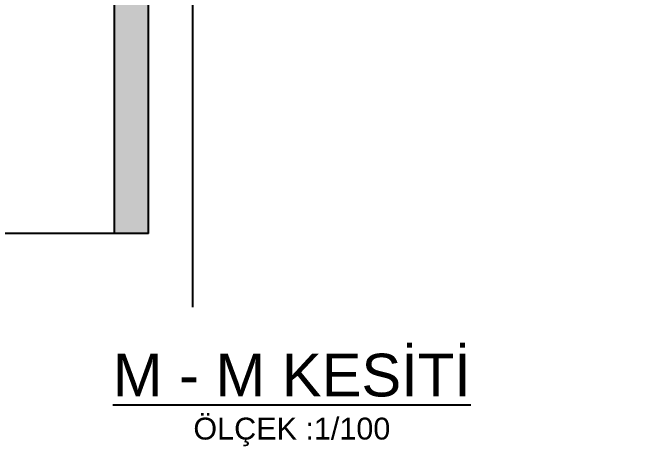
# Model space of a CAD drawing. Header units: millimetres. Extents: x 400392 to 401186, y 4543812 to 4544115.
# Drawn here: x 400875.92 to 400885.22, y 4544029.53 to 4544035.87 of the extents above; entities that cross this region are included whole.
import ezdxf
from ezdxf.enums import TextEntityAlignment as Align

# ---------------------------------------------------------------- set-up
doc = ezdxf.new("R2010")
doc.units = ezdxf.units.MM
doc.linetypes.add('AKS', pattern=[3, 2.5, -0.25, 0, -0.25])
doc.linetypes.add('HIDDEN', pattern=[0.375, 0.25, -0.125])
for name, color, linetype in [('aks prota', 2, 'AKS'), ('kesit prota', 1, 'Continuous'), ('kesit tarama prota', 252, 'Continuous'), ('merdiven prota', 2, 'Continuous'), ('t35 prota', 3, 'Continuous'), ('tplan prota', 7, 'Continuous')]:
    doc.layers.add(name, color=color, linetype=linetype)
doc.styles.add('Arial', font='Arial.ttf')

msp = doc.modelspace()

# ---------------------------------------------------------------- hatches: boundary and pattern name
at = {"layer": 'kesit tarama prota'}
h = msp.add_hatch(color=256, dxfattribs=at)
h.dxf.hatch_style = 1
h.paths.add_polyline_path([(400878.41687, 4544037.55867), (400882.26348, 4544039.73863), (400882.26348, 4544039.96965), (400881.96548, 4544039.96965), (400881.96548, 4544039.79963), (400881.66548, 4544039.79963), (400881.66548, 4544039.62961), (400881.36548, 4544039.62961), (400881.36548, 4544039.4596), (400881.06548, 4544039.4596), (400881.06548, 4544039.28958), (400880.76548, 4544039.28958), (400880.76548, 4544039.11956), (400880.46548, 4544039.11956), (400880.46548, 4544038.94954), (400880.16548, 4544038.94954), (400880.16548, 4544038.77953), (400879.86548, 4544038.77953), (400879.86548, 4544038.60951), (400879.56548, 4544038.60951), (400879.56548, 4544038.43949), (400879.26548, 4544038.43949), (400879.26548, 4544038.26948), (400878.96548, 4544038.26948), (400878.96548, 4544038.09946), (400878.66548, 4544038.09946), (400878.66548, 4544037.92944), (400878.36548, 4544037.92944), (400878.36548, 4544037.75942), (400878.06548, 4544037.75942), (400878.06548, 4544037.58941), (400877.76548, 4544037.58941), (400877.76548, 4544037.41939), (400877.46548, 4544037.41939), (400877.46548, 4544037.24937), (400876.00275, 4544037.24937), (400876.00275, 4544037.04937), (400877.40548, 4544037.04937), (400877.40548, 4544032.64245), (400877.90648, 4544032.64245), (400877.90648, 4544036.35867), (400885.21913, 4544036.35867), (400885.21913, 4544037.55867), (400882.56548, 4544037.55867), (400882.56548, 4544040.11867), (400882.38286, 4544040.11867), (400882.38286, 4544039.99913), (400882.26348, 4544039.99913), (400882.26348, 4544037.55867)])

# ---------------------------------------------------------------- linework, layer by layer
at = {"layer": 'aks prota', "ltscale": 10}
msp.add_line((400878.55275, 4544031.56595), (400878.55275, 4544041.21371), dxfattribs=at)
at = {"layer": 'kesit prota', "color": 1}
for points in [[(400877.40548, 4544032.64245), (400877.40548, 4544037.04937)], [(400877.90648, 4544032.64245), (400877.90648, 4544036.35867), (400885.21913, 4544036.35867)]]:
    msp.add_lwpolyline(points, dxfattribs=at)
at = {"layer": 'merdiven prota', "linetype": 'HIDDEN', "ltscale": 10}
msp.add_lwpolyline([(400877.90648, 4544032.64245), (400873.40275, 4544032.64245)], dxfattribs=at)

# ---------------------------------------------------------------- texts
at = {"layer": 't35 prota', "style": 'Arial'}
msp.add_text('ÖLÇEK :1/100', height=0.32, dxfattribs=at).set_placement((400880.00293, 4544029.77568), align=Align.MIDDLE)
at = {"layer": 'tplan prota', "style": 'Arial'}
msp.add_text('%%UM - M KESİTİ', height=0.625, dxfattribs=at).set_placement((400880.00293, 4544030.65068), align=Align.MIDDLE)

doc.saveas('drawing.dxf')
